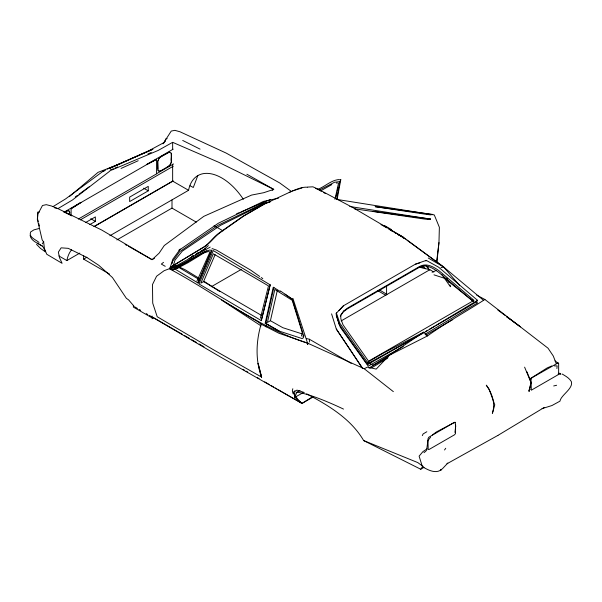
<?xml version="1.0" encoding="UTF-8"?>
<svg xmlns="http://www.w3.org/2000/svg" width="602" height="602" viewBox="0 0 602 602"><rect width="100%" height="100%" fill="white"/><g stroke="black" fill="none" stroke-linecap="round" stroke-linejoin="round"><path stroke-width="0.9" d="M71.104 215.11L71.096 208.638L80.977 202.4L64.181 212.1M157.694 161.825L158.108 170.629M157.732 169.177L157.732 161.848L158.74 158.808L161.012 156.528L169.583 152.043M171.374 161.336C170.389 158.845 173.429 152.848 169.538 152.02M455.556 430.927L455.496 433.553L454.593 434.749L428.985 449.528L428.195 449.438L427.939 438.956L428.729 437.278L454.171 422.469L455.466 422.754M455.563 429.068L455.571 424.418M89.706 224.644L95.372 221.37L95.357 216.908L85.65 222.514M148.265 190.834L148.25 186.372L129.648 197.11L129.663 201.572L148.265 190.834L143.645 188.17M436.886 262.329L438.963 242.614L439.37 227.308L434.283 214.937L337.233 199.48M556.888 368.552L557.143 365.888L554.457 365.926M171.277 162.134L171.216 153.269M436.593 262.103L438.963 242.614M454.931 432.447L455.714 426.058L455.007 422.168L436.397 431.95L432.296 435.013M303.039 336.789L303.273 334.953L302.52 331.965L292.271 299.096L285.002 294.175M303.875 335.118L303.641 336.954L302.919 338.226L302.001 338.535L278.628 330.912L265.181 323.214L273.263 287.207L280.073 291.383M426.585 450.574L427.871 440.604L430.641 437.112M261.087 325.915L221.589 300.082L258.16 321.935L261.102 324.169C256.061 341.439 255.278 359.906 261.516 377.04L214.289 350.244L157.212 316.75L152.72 303.145L152.487 284.543L156.573 276.243L164.083 270.727L169.621 268.612L173.301 266.483M492.338 413.25C495.815 403.506 491.984 393.151 486.281 385.16L489.057 389.095L494.776 404.77L492.474 413.168M336.578 199.443L339.852 181.631L340.815 179.494L337.15 199.224M334.96 199.322L338.565 183.031M336.059 196.402L336.872 192.753M337.286 190.932L338.098 187.282M273.872 287.372L265.791 323.379L279.238 331.077M301.444 336.036L302.324 333.184L301.632 330.453L292.241 300.338L274.828 289.442L267.423 322.431L270.418 320.708L277.341 290.322M292.82 388.741L292.354 390.736L293.136 393.904M261.238 320.738L270.163 284.851L213.266 250.567L199.081 283.602M270.245 284.708L261.321 320.595L199.112 284.039M260.41 318.195L268.492 285.912L248.649 274.234L213.334 253.811L200.827 283.173L203.536 281.616L215.102 254.691M422.311 435.63L423.108 433.952L426.833 431.732M171.096 162.826L171.239 162.111M171.984 263.774L172.684 261.193L179.659 251.704L218.135 225.223L263.413 203.303L270.426 201.82M173.188 266.159L175.009 260.087L182.248 251.184L220.573 225.314L265.038 203.333L269.53 202.212M157.874 160.877L159.312 158.108M42.215 243.863L43.758 241.665M171.051 162.803L170.073 164.722M299.999 390.547L296.861 392.203L294.769 397.335L302.001 403.415L313.356 396.853M211.656 250.093L197.749 282.827L174.866 269.004M198.088 283.218L211.994 250.485L209.789 250.026L204.552 251.681L175.182 268.492M164.496 142.087L166.129 138.505L167.145 138.663M196.929 281.074L209.963 251.952L208.179 251.546L203.8 253.028L187.997 262.69L176.536 268.748L178.832 267.423L198.6 279.177M197.78 175.664L193.295 187.493L190.066 185.77M343.561 305.635L336.006 313.574L339.174 324.531L367.566 364.601L368.168 363.405L423.665 332.914M425.938 260.997L426.246 260.38L438.572 267.168L477.499 300.3L476.904 301.489L465.053 308.721L436.646 325.118M170.471 164.075L170.817 163.435M163.014 143.848L171.254 131.063L174.866 130.348L179.953 131.755L226.186 153.089L279.734 182.963L291.707 191.662M169.817 268.816L172.774 259.281L179.742 249.8L218.217 223.312L263.495 201.392L278.387 198.239M444.539 449.98L445.728 448.279M340.28 316.133L343.238 311.949L347.196 308.961L419.541 267.205L423.846 265.775C429.497 265.881 434.215 269.132 438.647 272.285L473.458 301.549L471.629 299.435M306.674 393.836C328.406 405.364 350.906 418.796 363.661 440.566L420.73 469.236L422.897 466.189M45.549 251.719L42.411 245.767M163.639 143.223L165.241 141.094M169.636 165.309L170.118 164.745M338.979 310.512L343.509 305.748L415.508 264.105L426.246 260.38M169.674 165.332L167.868 166.799M447.82 463.043L442.425 468.777M69.396 196.576L98.028 172.36L121.86 163.089M203.107 250.154L208.352 245.578M169.185 165.836L160.057 171.246L158.063 170.599M159.921 157.461L168.838 152.193M441.725 469.297C436.292 474.241 428.3 470.2 423.025 467.024M441.823 469.154L440.363 470.38L441.371 469.703M423.943 452.696L425.923 451.101M163.526 262.344L161.344 264.075L165.234 266.325M178.832 250.229L180.291 249.077M105.455 170.223L102.919 171.367L65.656 198.863L53.066 206.591M75.242 196.967L77.432 195.379M78.885 194.311L89.104 186.876M423.703 332.153L389.351 355.248L372.992 365.181L367.438 362.291L383.113 353.239L423.703 332.153L427.503 335.916C445.931 322.649 466.008 311.723 484.896 299.472L548.038 348.204L553.268 355.985L556.173 363.412M151.23 152.487L147.926 153.969M524.613 367.145L531.009 382.586L529.06 391.375L531.009 382.586L529.82 378.929L547.233 367.89L551.763 365.963M71.104 208.796L80.984 202.558L146.534 164.707L156.58 159.447M313.093 396.44L302.001 403.415L220.972 357.272L149.394 315.44M446.962 463.773L497.937 435.389M477.499 300.3L424.463 332.432M387.696 358.107L372.894 367.092L369.801 368.176M188.885 258.657L193.626 255.805M195.206 254.849L205.478 248.671M498.178 435.246L544.268 407.449M425.05 334.215L477.559 302.941L476.137 301.737M64.971 211.957L66.589 211.061M173.18 149.168L146.527 164.557L156.573 159.289L156.58 173.873L78.32 219.06M156.573 173.722L173.519 163.94M80.39 219.85L173.173 166.287M93.95 226.548L172.646 181.112L188.569 190.3A47.949 27.684 60 0 1 243.336 199.292M94.348 226.495L173.256 180.939M58.906 255.97L66.867 260.568L79.848 253.073M109.873 235.736L188.569 190.3M83.625 255.511L83.625 259.123L86.869 257.257M116.871 239.935L171.999 208.104L196.297 222.138M154.488 258.266L152.058 259.673L128.452 246.248M272.134 190.307L273.752 189.367L246.865 174.226M263.917 204.364L244.111 215.802L221.295 231.793C214.974 235.961 210.858 242.696 204.454 246.76L172.059 266.257L204.304 246.707C210.136 242.598 214.026 236.277 220.023 232.357L242.839 216.366L262.638 204.936L290.525 191.82M152.058 318.751L153.751 317.781L182.105 334.155M211.242 286.763L241.251 269.433M265.181 323.214L266.671 322.356M341.138 320.926L429.851 269.711L433.869 272.029M412.295 339.167L367.566 364.601M425.283 331.672L427.713 330.265M429.339 329.332L435.02 326.051M368.966 368.003L388.501 356.723M425.938 335.111L452.787 319.602M427.089 448.859L422.935 451.62L419.112 456.15L422.258 466.294L423.018 466.467M528.676 390.209L530.302 389.268M420.73 469.236L423.981 467.355M174.535 266.114L176.138 265.204M191.391 256.542L192.994 255.632M196.207 253.803L198.615 252.441M201.023 251.072L202.626 250.161M172.736 270.027L206.749 250.899L174.46 267.755L172.518 270.125L187.99 261.441M203.235 252.855L204.846 251.952M403.295 346.511L368.228 366.129L340.401 327.443L336.255 315.576M320.866 190.744L331.792 184.611M302.964 392.782L294.769 397.335L294.769 390.856M292.911 298.389L307.592 343.215C257.566 327.202 216.005 293.723 170.17 269.177L210.196 247.121M164.474 142.298L149.439 150.44L109.684 168.319M170.17 269.177L173.73 267.228M318.044 189.269C325.246 186.402 331.461 179.885 339.505 179.531M319.579 189.939L334.509 182.263L339.852 181.631M427.503 335.916L389.351 355.248L376.205 369.109L367.589 367.07L364.202 368.733L307.803 343.23L308.299 343.328L279.012 333.29L261.102 324.169M432.108 272.292L436.239 270.411M289.246 192.392C295.048 190.021 301.226 186.71 307.599 187.207M102.919 171.367L104.628 170.599M109.752 168.304L152.931 149.266L107.231 169.087M121.04 168.44L138.197 160.726M558.423 374.67L560.643 373.691M110.866 169.877L113.402 168.763M115.095 168.026L117.638 166.912M236.624 213.74L239.212 212.649M240.935 211.927L270.245 199.586M169.967 267.326L173.135 266.114M160.546 171.021L159.53 171.277M542.033 408.645L551.966 405.53L559.965 401.165C560.913 395.04 573.571 388.621 571.343 381.578C569.296 378.056 565.549 376.032 562.148 374.015M66.551 211.039L68.613 210.753M292.512 190.909L301.918 187.982M415.448 264.218L419.797 262.908M39.529 228.376L33.93 229.859L30.574 232.018C28.392 237.271 35.977 239.731 39.025 242.425M553.682 385.957L556.624 385.265M67.266 210.843L68.011 210.685M441.04 267.551L443.674 267.017L483.361 300.187M349.747 206.501L430.558 219.075L428.376 219.519L423.77 218.947L354.375 208.789M427.939 267.83L428.511 267.724M39.296 212.047L37.58 212.167L37.595 218.812M307.803 187.071L312.92 186.823L317.856 189.02L353.118 207.72L403.069 237.068L443.674 267.017L459.476 285.34M558.528 373.338L559.995 373.293L560.801 374.346M336.337 183.046L337.511 183.046M372.984 211.31L430.558 219.075M419.03 267.122L429.851 269.711M306.696 338.602L309.405 339.25L351.214 363.39M54.473 207.773L57.927 208.631L101.693 230.017L152.088 259.688L159.131 253.149L164.256 245.548L203.815 216.336L251.568 195.078L263.706 192.708L273.752 189.367L218.804 162.329L172.646 142.328L158.221 150.417L111.663 170.057L110.572 169.945L109.76 171.164L72.451 199.992L57.927 208.631L51.501 206.004L46.279 204.665L42.464 205.508L37.994 213.936L37.316 219.256L42.155 239.852L43.66 242.109L44.443 248.596L46.745 254.247L62.096 263.322L59.598 257.874L58.356 252.155L61.141 247.836L68.207 248.34L86.808 257.423L98.796 265.309L112.431 277.522L126.375 298.329L128.61 299.879L134.314 306.591M159.041 171.201L158.341 170.855M302.114 333.884L282.835 327.706L270.418 320.708M433.997 274.851L444.494 278.282L473.458 301.549M558.204 362.825L531.867 377.793L531.017 379.93L531.333 390.194L558.009 374.798L558.633 372.969L558.656 363.488L554.991 360.929M304.258 392.504L296.952 390.119L293.279 392.105L294.491 395.04L298.472 400.149L302.001 403.415L278.508 389.84M212.039 248.566L216.351 250.026L250.545 270.042L259.733 276.476M363.661 440.566L417.78 462.584L422.085 465.722M420.098 266.769L423.168 267.77L422.612 265.745M182.699 140.447L200.067 149.13M63.519 211.791L71.796 215.877M315.471 188.328L317.743 189.374M179.471 267.077L185.025 269.688L199.285 278.41M169.621 268.612L171.999 269.734M476.701 295.153L484.896 299.472M125.163 244.487L126.811 245.368M397.305 234.246L398.953 235.141M400.593 236.037L402.241 236.932L397.425 234.17M323.748 192.61L325.389 193.505M318.503 189.72L321.28 191.255M68.568 210.73L69.102 211.024M380.991 224.576L386.717 227.812M388.35 228.737L403.069 237.068M390.194 230.032L392.602 231.409M394.212 232.327L395.815 233.252M377.68 290.608L385.777 295.281M214.064 225.667L222.996 230.829M90.736 218.699L95.372 221.37M83.625 259.123L109.549 274.091M42.132 246.173C37.903 243.133 30.868 240.988 30.1 235.307M184.536 335.562L189.397 338.369M191.827 339.769L196.688 342.576M199.119 343.983L203.973 346.79M242.862 369.252L244.48 370.185M246.105 371.125L247.723 372.059M257.445 377.672L259.063 378.613M264.737 381.886L269.598 384.693M271.216 385.634L273.647 387.033M275.272 387.974L276.89 388.907M384.475 225.524L391.488 229.58M203.536 281.616L261.735 315.553M428.255 258.002L443.674 267.017L406.99 240.206M135.111 307.058L137.489 308.457M139.077 309.39L140.665 310.316M146.218 313.582L147.806 314.515M379.734 290.081L386.905 294.34M204.04 281.315L219.873 291.616M37.572 243.042L41.222 245.488M45.285 251.794L40.53 248.43L36.534 244.367M261.26 277.545L262.796 278.621M280.404 290.947L292.655 299.518M506.312 316.599L510.774 319.828M512.257 320.904L520.437 326.826L506.876 316.757M405.492 239.114L402.497 236.925L403.664 238.362M497.831 310.045L505.364 315.636M364.202 368.733L393.362 391.646M69.057 211.001L69.802 212.641M425.892 265.632L429.399 269.937M423.236 265.655L425.238 268.77M368.168 363.405L339.821 323.236L336.352 312.882M441.823 274.429L450.386 286.748M331.574 313.868L336.322 329.053L362.75 368.469M336.322 329.053L362.539 368.499M446.789 278.079L448.738 282.33M449.905 284.881L450.68 286.582M526.938 371.818L529.82 378.929M261.667 377.416L258.085 363.352L261.516 377.04M37.813 219.715L38.257 221.513M38.694 223.312L39.356 226.006M69.636 211.912L69.802 214.478M386.582 285.461L386.582 294.814M309.405 339.25L309.405 342.026M266.137 325.057L266.137 326.931M172.646 142.674L172.646 149.236M172.646 164.233L172.646 181.112M171.999 199.977L171.999 208.104M152.058 316.027L152.058 317.879L133.381 307.095L133.381 305.289M66.867 260.568A47.949 27.684 60 0 1 71.555 249.822M296.861 392.203A72.24 11.303 27.7 0 1 343.509 409.089M343.674 311.016L340.762 315.102L340.852 318.827L343.012 324.787L368.559 361.2L474.022 300.33L439.264 270.945C433.922 266.934 426.585 262.765 419.963 266.295L347.617 308.051L343.674 311.016M432.71 214.432L430.535 214.876L425.923 214.304L375.144 206.667L432.71 214.432M307.75 344.412L307.178 342.636L307.75 344.412"/></g></svg>
